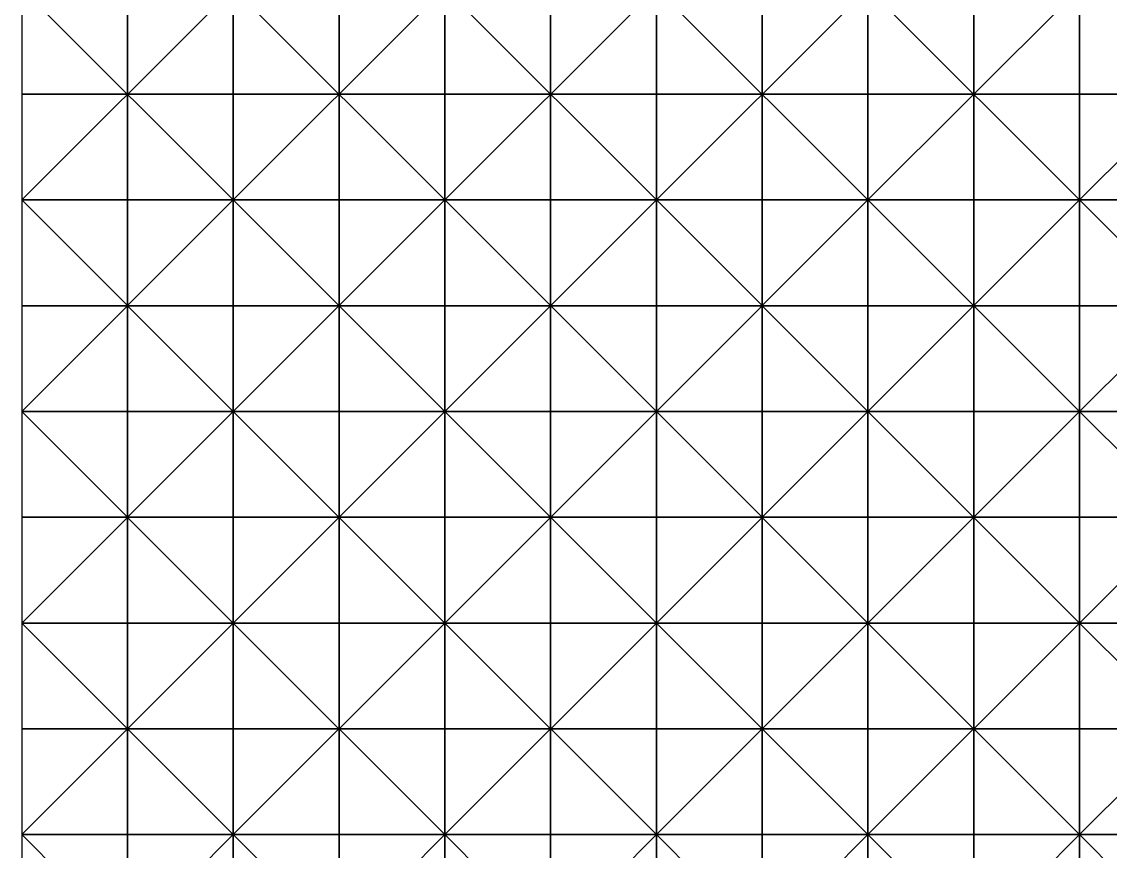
# Model space of a CAD drawing. Header units: millimetres. Extents: x 0 to 945, y 0 to 322.
# Drawn here: x 734.5 to 786, y 40.9 to 80.1 of the extents above; entities that cross this region are included whole.
import ezdxf

# ---------------------------------------------------------------- set-up
doc = ezdxf.new("R2010")
doc.units = ezdxf.units.MM

msp = doc.modelspace()

# ---------------------------------------------------------------- linework, layer by layer
for p, q in [((734.545, 81.656), (734.545, 76.656)), ((734.545, 81.656), (744.545, 71.656)), ((744.545, 81.656), (734.545, 71.656)), ((734.545, 81.656), (734.545, 76.656)), ((734.545, 81.656), (744.545, 71.656)), ((744.545, 81.656), (734.545, 71.656)), ((739.545, 81.656), (739.545, 76.656)), ((739.545, 76.656), (739.545, 81.656)), ((739.545, 81.656), (739.545, 76.656)), ((739.545, 76.656), (739.545, 81.656)), ((744.545, 76.656), (744.545, 81.656)), ((744.545, 76.656), (744.545, 81.656)), ((744.545, 81.656), (744.545, 76.656)), ((744.545, 81.656), (754.545, 71.656)), ((754.545, 81.656), (744.545, 71.656)), ((744.545, 81.656), (744.545, 76.656)), ((744.545, 81.656), (754.545, 71.656)), ((754.545, 81.656), (744.545, 71.656)), ((749.545, 81.656), (749.545, 76.656)), ((749.545, 76.656), (749.545, 81.656)), ((749.545, 81.656), (749.545, 76.656)), ((749.545, 76.656), (749.545, 81.656)), ((754.545, 76.656), (754.545, 81.656)), ((754.545, 76.656), (754.545, 81.656)), ((754.545, 81.656), (754.545, 76.656)), ((754.545, 81.656), (764.545, 71.656)), ((764.545, 81.656), (754.545, 71.656)), ((754.545, 81.656), (754.545, 76.656)), ((754.545, 81.656), (764.545, 71.656)), ((764.545, 81.656), (754.545, 71.656)), ((759.545, 81.656), (759.545, 76.656)), ((759.545, 76.656), (759.545, 81.656)), ((759.545, 81.656), (759.545, 76.656)), ((759.545, 76.656), (759.545, 81.656)), ((764.545, 76.656), (764.545, 81.656)), ((764.545, 76.656), (764.545, 81.656)), ((764.545, 81.656), (764.545, 76.656)), ((764.545, 81.656), (774.545, 71.656)), ((774.545, 81.656), (764.545, 71.656)), ((764.545, 81.656), (764.545, 76.656)), ((764.545, 81.656), (774.545, 71.656)), ((774.545, 81.656), (764.545, 71.656)), ((769.545, 81.656), (769.545, 76.656)), ((769.545, 76.656), (769.545, 81.656)), ((769.545, 81.656), (769.545, 76.656)), ((769.545, 76.656), (769.545, 81.656)), ((774.545, 76.656), (774.545, 81.656)), ((774.545, 76.656), (774.545, 81.656)), ((774.545, 81.656), (774.545, 76.656)), ((774.545, 81.656), (784.545, 71.656)), ((784.545, 81.656), (774.545, 71.656)), ((774.545, 81.656), (774.545, 76.656)), ((774.545, 81.656), (784.545, 71.656)), ((784.545, 81.656), (774.545, 71.656)), ((779.545, 81.656), (779.545, 76.656)), ((779.545, 76.656), (779.545, 81.656)), ((779.545, 81.656), (779.545, 76.656)), ((779.545, 76.656), (779.545, 81.656)), ((784.545, 76.656), (784.545, 81.656)), ((784.545, 76.656), (784.545, 81.656)), ((784.545, 81.656), (784.545, 76.656)), ((794.545, 81.656), (784.545, 71.656)), ((784.545, 81.656), (784.545, 76.656)), ((794.545, 81.656), (784.545, 71.656)), ((739.545, 76.656), (734.545, 76.656)), ((734.545, 76.656), (734.545, 71.656)), ((734.545, 76.656), (739.545, 76.656)), ((739.545, 76.656), (734.545, 76.656)), ((734.545, 76.656), (734.545, 71.656)), ((734.545, 76.656), (739.545, 76.656)), ((744.545, 76.656), (739.545, 76.656)), ((739.545, 76.656), (739.545, 71.656)), ((739.545, 76.656), (744.545, 76.656)), ((739.545, 71.656), (739.545, 76.656)), ((744.545, 76.656), (739.545, 76.656)), ((739.545, 76.656), (739.545, 71.656)), ((739.545, 76.656), (744.545, 76.656)), ((739.545, 71.656), (739.545, 76.656)), ((744.545, 71.656), (744.545, 76.656)), ((744.545, 71.656), (744.545, 76.656)), ((749.545, 76.656), (744.545, 76.656)), ((744.545, 76.656), (744.545, 71.656)), ((744.545, 76.656), (749.545, 76.656)), ((749.545, 76.656), (744.545, 76.656)), ((744.545, 76.656), (744.545, 71.656)), ((744.545, 76.656), (749.545, 76.656)), ((754.545, 76.656), (749.545, 76.656)), ((749.545, 76.656), (749.545, 71.656)), ((749.545, 76.656), (754.545, 76.656)), ((749.545, 71.656), (749.545, 76.656)), ((754.545, 76.656), (749.545, 76.656)), ((749.545, 76.656), (749.545, 71.656)), ((749.545, 76.656), (754.545, 76.656)), ((749.545, 71.656), (749.545, 76.656)), ((754.545, 71.656), (754.545, 76.656)), ((754.545, 71.656), (754.545, 76.656)), ((759.545, 76.656), (754.545, 76.656)), ((754.545, 76.656), (754.545, 71.656)), ((754.545, 76.656), (759.545, 76.656)), ((759.545, 76.656), (754.545, 76.656)), ((754.545, 76.656), (754.545, 71.656)), ((754.545, 76.656), (759.545, 76.656)), ((764.545, 76.656), (759.545, 76.656)), ((759.545, 76.656), (759.545, 71.656)), ((759.545, 76.656), (764.545, 76.656)), ((759.545, 71.656), (759.545, 76.656)), ((764.545, 76.656), (759.545, 76.656)), ((759.545, 76.656), (759.545, 71.656)), ((759.545, 76.656), (764.545, 76.656)), ((759.545, 71.656), (759.545, 76.656)), ((764.545, 71.656), (764.545, 76.656)), ((764.545, 71.656), (764.545, 76.656)), ((769.545, 76.656), (764.545, 76.656)), ((764.545, 76.656), (764.545, 71.656)), ((764.545, 76.656), (769.545, 76.656)), ((769.545, 76.656), (764.545, 76.656)), ((764.545, 76.656), (764.545, 71.656)), ((764.545, 76.656), (769.545, 76.656)), ((774.545, 76.656), (769.545, 76.656)), ((769.545, 76.656), (769.545, 71.656)), ((769.545, 76.656), (774.545, 76.656)), ((769.545, 71.656), (769.545, 76.656)), ((774.545, 76.656), (769.545, 76.656)), ((769.545, 76.656), (769.545, 71.656)), ((769.545, 76.656), (774.545, 76.656)), ((769.545, 71.656), (769.545, 76.656)), ((774.545, 71.656), (774.545, 76.656)), ((774.545, 71.656), (774.545, 76.656)), ((779.545, 76.656), (774.545, 76.656)), ((774.545, 76.656), (774.545, 71.656)), ((774.545, 76.656), (779.545, 76.656)), ((779.545, 76.656), (774.545, 76.656)), ((774.545, 76.656), (774.545, 71.656)), ((774.545, 76.656), (779.545, 76.656)), ((784.545, 76.656), (779.545, 76.656)), ((779.545, 76.656), (779.545, 71.656)), ((779.545, 76.656), (784.545, 76.656)), ((779.545, 71.656), (779.545, 76.656)), ((784.545, 76.656), (779.545, 76.656)), ((779.545, 76.656), (779.545, 71.656)), ((779.545, 76.656), (784.545, 76.656)), ((779.545, 71.656), (779.545, 76.656)), ((784.545, 71.656), (784.545, 76.656)), ((784.545, 71.656), (784.545, 76.656)), ((789.545, 76.656), (784.545, 76.656)), ((784.545, 76.656), (784.545, 71.656)), ((784.545, 76.656), (789.545, 76.656)), ((789.545, 76.656), (784.545, 76.656)), ((784.545, 76.656), (784.545, 71.656)), ((784.545, 76.656), (789.545, 76.656)), ((739.545, 71.656), (734.545, 71.656)), ((734.545, 71.656), (734.545, 66.656)), ((734.545, 71.656), (744.545, 61.656)), ((744.545, 71.656), (734.545, 61.656)), ((734.545, 71.656), (739.545, 71.656)), ((739.545, 71.656), (734.545, 71.656)), ((734.545, 71.656), (734.545, 66.656)), ((734.545, 71.656), (744.545, 61.656)), ((744.545, 71.656), (734.545, 61.656)), ((734.545, 71.656), (739.545, 71.656)), ((744.545, 71.656), (739.545, 71.656)), ((739.545, 71.656), (739.545, 66.656)), ((739.545, 66.656), (739.545, 71.656)), ((739.545, 71.656), (744.545, 71.656)), ((744.545, 71.656), (739.545, 71.656)), ((739.545, 71.656), (739.545, 66.656)), ((739.545, 66.656), (739.545, 71.656)), ((739.545, 71.656), (744.545, 71.656)), ((744.545, 66.656), (744.545, 71.656)), ((744.545, 66.656), (744.545, 71.656)), ((749.545, 71.656), (744.545, 71.656)), ((744.545, 71.656), (744.545, 66.656)), ((744.545, 71.656), (754.545, 61.656)), ((754.545, 71.656), (744.545, 61.656)), ((744.545, 71.656), (749.545, 71.656)), ((749.545, 71.656), (744.545, 71.656)), ((744.545, 71.656), (744.545, 66.656)), ((744.545, 71.656), (754.545, 61.656)), ((754.545, 71.656), (744.545, 61.656)), ((744.545, 71.656), (749.545, 71.656)), ((754.545, 71.656), (749.545, 71.656)), ((749.545, 71.656), (749.545, 66.656)), ((749.545, 66.656), (749.545, 71.656)), ((749.545, 71.656), (754.545, 71.656)), ((754.545, 71.656), (749.545, 71.656)), ((749.545, 71.656), (749.545, 66.656)), ((749.545, 66.656), (749.545, 71.656)), ((749.545, 71.656), (754.545, 71.656)), ((754.545, 66.656), (754.545, 71.656)), ((754.545, 66.656), (754.545, 71.656)), ((759.545, 71.656), (754.545, 71.656)), ((754.545, 71.656), (754.545, 66.656)), ((754.545, 71.656), (764.545, 61.656)), ((764.545, 71.656), (754.545, 61.656)), ((754.545, 71.656), (759.545, 71.656)), ((759.545, 71.656), (754.545, 71.656)), ((754.545, 71.656), (754.545, 66.656)), ((754.545, 71.656), (764.545, 61.656)), ((764.545, 71.656), (754.545, 61.656)), ((754.545, 71.656), (759.545, 71.656)), ((764.545, 71.656), (759.545, 71.656)), ((759.545, 71.656), (759.545, 66.656)), ((759.545, 66.656), (759.545, 71.656)), ((759.545, 71.656), (764.545, 71.656)), ((764.545, 71.656), (759.545, 71.656)), ((759.545, 71.656), (759.545, 66.656)), ((759.545, 66.656), (759.545, 71.656)), ((759.545, 71.656), (764.545, 71.656)), ((764.545, 66.656), (764.545, 71.656)), ((764.545, 66.656), (764.545, 71.656)), ((769.545, 71.656), (764.545, 71.656)), ((764.545, 71.656), (764.545, 66.656)), ((764.545, 71.656), (774.545, 61.656)), ((774.545, 71.656), (764.545, 61.656)), ((764.545, 71.656), (769.545, 71.656)), ((769.545, 71.656), (764.545, 71.656)), ((764.545, 71.656), (764.545, 66.656)), ((764.545, 71.656), (774.545, 61.656)), ((774.545, 71.656), (764.545, 61.656)), ((764.545, 71.656), (769.545, 71.656)), ((774.545, 71.656), (769.545, 71.656)), ((769.545, 71.656), (769.545, 66.656)), ((769.545, 66.656), (769.545, 71.656)), ((769.545, 71.656), (774.545, 71.656)), ((774.545, 71.656), (769.545, 71.656)), ((769.545, 71.656), (769.545, 66.656)), ((769.545, 66.656), (769.545, 71.656)), ((769.545, 71.656), (774.545, 71.656)), ((774.545, 66.656), (774.545, 71.656)), ((774.545, 66.656), (774.545, 71.656)), ((779.545, 71.656), (774.545, 71.656)), ((774.545, 71.656), (774.545, 66.656)), ((774.545, 71.656), (784.545, 61.656)), ((784.545, 71.656), (774.545, 61.656)), ((774.545, 71.656), (779.545, 71.656)), ((779.545, 71.656), (774.545, 71.656)), ((774.545, 71.656), (774.545, 66.656)), ((774.545, 71.656), (784.545, 61.656)), ((784.545, 71.656), (774.545, 61.656)), ((774.545, 71.656), (779.545, 71.656)), ((784.545, 71.656), (779.545, 71.656)), ((779.545, 71.656), (779.545, 66.656)), ((779.545, 66.656), (779.545, 71.656)), ((779.545, 71.656), (784.545, 71.656)), ((784.545, 71.656), (779.545, 71.656)), ((779.545, 71.656), (779.545, 66.656)), ((779.545, 66.656), (779.545, 71.656)), ((779.545, 71.656), (784.545, 71.656)), ((784.545, 66.656), (784.545, 71.656)), ((784.545, 66.656), (784.545, 71.656)), ((789.545, 71.656), (784.545, 71.656)), ((784.545, 71.656), (784.545, 66.656)), ((784.545, 71.656), (794.545, 61.656)), ((794.545, 71.656), (784.545, 61.656)), ((784.545, 71.656), (789.545, 71.656)), ((789.545, 71.656), (784.545, 71.656)), ((784.545, 71.656), (784.545, 66.656)), ((784.545, 71.656), (794.545, 61.656)), ((794.545, 71.656), (784.545, 61.656)), ((784.545, 71.656), (789.545, 71.656)), ((739.545, 66.656), (734.545, 66.656)), ((734.545, 66.656), (734.545, 61.656)), ((734.545, 66.656), (739.545, 66.656)), ((739.545, 66.656), (734.545, 66.656)), ((734.545, 66.656), (734.545, 61.656)), ((734.545, 66.656), (739.545, 66.656)), ((744.545, 66.656), (739.545, 66.656)), ((739.545, 66.656), (739.545, 61.656)), ((739.545, 66.656), (744.545, 66.656)), ((739.545, 61.656), (739.545, 66.656)), ((744.545, 66.656), (739.545, 66.656)), ((739.545, 66.656), (739.545, 61.656)), ((739.545, 66.656), (744.545, 66.656)), ((739.545, 61.656), (739.545, 66.656)), ((744.545, 61.656), (744.545, 66.656)), ((744.545, 61.656), (744.545, 66.656)), ((749.545, 66.656), (744.545, 66.656)), ((744.545, 66.656), (744.545, 61.656)), ((744.545, 66.656), (749.545, 66.656)), ((749.545, 66.656), (744.545, 66.656)), ((744.545, 66.656), (744.545, 61.656)), ((744.545, 66.656), (749.545, 66.656)), ((754.545, 66.656), (749.545, 66.656)), ((749.545, 66.656), (749.545, 61.656)), ((749.545, 66.656), (754.545, 66.656)), ((749.545, 61.656), (749.545, 66.656)), ((754.545, 66.656), (749.545, 66.656)), ((749.545, 66.656), (749.545, 61.656)), ((749.545, 66.656), (754.545, 66.656)), ((749.545, 61.656), (749.545, 66.656)), ((754.545, 61.656), (754.545, 66.656)), ((754.545, 61.656), (754.545, 66.656)), ((759.545, 66.656), (754.545, 66.656)), ((754.545, 66.656), (754.545, 61.656)), ((754.545, 66.656), (759.545, 66.656)), ((759.545, 66.656), (754.545, 66.656)), ((754.545, 66.656), (754.545, 61.656)), ((754.545, 66.656), (759.545, 66.656)), ((764.545, 66.656), (759.545, 66.656)), ((759.545, 66.656), (759.545, 61.656)), ((759.545, 66.656), (764.545, 66.656)), ((759.545, 61.656), (759.545, 66.656)), ((764.545, 66.656), (759.545, 66.656)), ((759.545, 66.656), (759.545, 61.656)), ((759.545, 66.656), (764.545, 66.656)), ((759.545, 61.656), (759.545, 66.656)), ((764.545, 61.656), (764.545, 66.656)), ((764.545, 61.656), (764.545, 66.656)), ((769.545, 66.656), (764.545, 66.656)), ((764.545, 66.656), (764.545, 61.656)), ((764.545, 66.656), (769.545, 66.656)), ((769.545, 66.656), (764.545, 66.656)), ((764.545, 66.656), (764.545, 61.656)), ((764.545, 66.656), (769.545, 66.656)), ((774.545, 66.656), (769.545, 66.656)), ((769.545, 66.656), (769.545, 61.656)), ((769.545, 66.656), (774.545, 66.656)), ((769.545, 61.656), (769.545, 66.656)), ((774.545, 66.656), (769.545, 66.656)), ((769.545, 66.656), (769.545, 61.656)), ((769.545, 66.656), (774.545, 66.656)), ((769.545, 61.656), (769.545, 66.656)), ((774.545, 61.656), (774.545, 66.656)), ((774.545, 61.656), (774.545, 66.656)), ((779.545, 66.656), (774.545, 66.656)), ((774.545, 66.656), (774.545, 61.656)), ((774.545, 66.656), (779.545, 66.656)), ((779.545, 66.656), (774.545, 66.656)), ((774.545, 66.656), (774.545, 61.656)), ((774.545, 66.656), (779.545, 66.656)), ((784.545, 66.656), (779.545, 66.656)), ((779.545, 66.656), (779.545, 61.656)), ((779.545, 66.656), (784.545, 66.656)), ((779.545, 61.656), (779.545, 66.656)), ((784.545, 66.656), (779.545, 66.656)), ((779.545, 66.656), (779.545, 61.656)), ((779.545, 66.656), (784.545, 66.656)), ((779.545, 61.656), (779.545, 66.656)), ((784.545, 61.656), (784.545, 66.656)), ((784.545, 61.656), (784.545, 66.656)), ((789.545, 66.656), (784.545, 66.656)), ((784.545, 66.656), (784.545, 61.656)), ((784.545, 66.656), (789.545, 66.656)), ((789.545, 66.656), (784.545, 66.656)), ((784.545, 66.656), (784.545, 61.656)), ((784.545, 66.656), (789.545, 66.656)), ((739.545, 61.656), (734.545, 61.656)), ((734.545, 61.656), (734.545, 56.656)), ((734.545, 61.656), (744.545, 51.656)), ((744.545, 61.656), (734.545, 51.656)), ((734.545, 61.656), (739.545, 61.656)), ((739.545, 61.656), (734.545, 61.656)), ((734.545, 61.656), (734.545, 56.656)), ((734.545, 61.656), (744.545, 51.656)), ((744.545, 61.656), (734.545, 51.656)), ((734.545, 61.656), (739.545, 61.656)), ((744.545, 61.656), (739.545, 61.656)), ((739.545, 61.656), (739.545, 56.656)), ((739.545, 56.656), (739.545, 61.656)), ((739.545, 61.656), (744.545, 61.656)), ((744.545, 61.656), (739.545, 61.656)), ((739.545, 61.656), (739.545, 56.656)), ((739.545, 56.656), (739.545, 61.656)), ((739.545, 61.656), (744.545, 61.656)), ((744.545, 56.656), (744.545, 61.656)), ((744.545, 56.656), (744.545, 61.656)), ((749.545, 61.656), (744.545, 61.656)), ((744.545, 61.656), (744.545, 56.656)), ((744.545, 61.656), (754.545, 51.656)), ((754.545, 61.656), (744.545, 51.656)), ((744.545, 61.656), (749.545, 61.656)), ((749.545, 61.656), (744.545, 61.656)), ((744.545, 61.656), (744.545, 56.656)), ((744.545, 61.656), (754.545, 51.656)), ((754.545, 61.656), (744.545, 51.656)), ((744.545, 61.656), (749.545, 61.656)), ((754.545, 61.656), (749.545, 61.656)), ((749.545, 61.656), (749.545, 56.656)), ((749.545, 56.656), (749.545, 61.656)), ((749.545, 61.656), (754.545, 61.656)), ((754.545, 61.656), (749.545, 61.656)), ((749.545, 61.656), (749.545, 56.656)), ((749.545, 56.656), (749.545, 61.656)), ((749.545, 61.656), (754.545, 61.656)), ((754.545, 56.656), (754.545, 61.656)), ((754.545, 56.656), (754.545, 61.656)), ((759.545, 61.656), (754.545, 61.656)), ((754.545, 61.656), (754.545, 56.656)), ((754.545, 61.656), (764.545, 51.656)), ((764.545, 61.656), (754.545, 51.656)), ((754.545, 61.656), (759.545, 61.656)), ((759.545, 61.656), (754.545, 61.656)), ((754.545, 61.656), (754.545, 56.656)), ((754.545, 61.656), (764.545, 51.656)), ((764.545, 61.656), (754.545, 51.656)), ((754.545, 61.656), (759.545, 61.656)), ((764.545, 61.656), (759.545, 61.656)), ((759.545, 61.656), (759.545, 56.656)), ((759.545, 56.656), (759.545, 61.656)), ((759.545, 61.656), (764.545, 61.656)), ((764.545, 61.656), (759.545, 61.656)), ((759.545, 61.656), (759.545, 56.656)), ((759.545, 56.656), (759.545, 61.656)), ((759.545, 61.656), (764.545, 61.656)), ((764.545, 56.656), (764.545, 61.656)), ((764.545, 56.656), (764.545, 61.656)), ((769.545, 61.656), (764.545, 61.656)), ((764.545, 61.656), (764.545, 56.656)), ((764.545, 61.656), (774.545, 51.656)), ((774.545, 61.656), (764.545, 51.656)), ((764.545, 61.656), (769.545, 61.656)), ((769.545, 61.656), (764.545, 61.656)), ((764.545, 61.656), (764.545, 56.656)), ((764.545, 61.656), (774.545, 51.656)), ((774.545, 61.656), (764.545, 51.656)), ((764.545, 61.656), (769.545, 61.656)), ((774.545, 61.656), (769.545, 61.656)), ((769.545, 61.656), (769.545, 56.656)), ((769.545, 56.656), (769.545, 61.656)), ((769.545, 61.656), (774.545, 61.656)), ((774.545, 61.656), (769.545, 61.656)), ((769.545, 61.656), (769.545, 56.656)), ((769.545, 56.656), (769.545, 61.656)), ((769.545, 61.656), (774.545, 61.656)), ((774.545, 56.656), (774.545, 61.656)), ((774.545, 56.656), (774.545, 61.656)), ((779.545, 61.656), (774.545, 61.656)), ((774.545, 61.656), (774.545, 56.656)), ((774.545, 61.656), (784.545, 51.656)), ((784.545, 61.656), (774.545, 51.656)), ((774.545, 61.656), (779.545, 61.656)), ((779.545, 61.656), (774.545, 61.656)), ((774.545, 61.656), (774.545, 56.656)), ((774.545, 61.656), (784.545, 51.656)), ((784.545, 61.656), (774.545, 51.656)), ((774.545, 61.656), (779.545, 61.656)), ((784.545, 61.656), (779.545, 61.656)), ((779.545, 61.656), (779.545, 56.656)), ((779.545, 56.656), (779.545, 61.656)), ((779.545, 61.656), (784.545, 61.656)), ((784.545, 61.656), (779.545, 61.656)), ((779.545, 61.656), (779.545, 56.656)), ((779.545, 56.656), (779.545, 61.656)), ((779.545, 61.656), (784.545, 61.656)), ((784.545, 56.656), (784.545, 61.656)), ((784.545, 56.656), (784.545, 61.656)), ((789.545, 61.656), (784.545, 61.656)), ((784.545, 61.656), (784.545, 56.656)), ((784.545, 61.656), (794.545, 51.656)), ((794.545, 61.656), (784.545, 51.656)), ((784.545, 61.656), (789.545, 61.656)), ((789.545, 61.656), (784.545, 61.656)), ((784.545, 61.656), (784.545, 56.656)), ((784.545, 61.656), (794.545, 51.656)), ((794.545, 61.656), (784.545, 51.656)), ((784.545, 61.656), (789.545, 61.656)), ((739.545, 56.656), (734.545, 56.656)), ((734.545, 56.656), (734.545, 51.656)), ((734.545, 56.656), (739.545, 56.656)), ((739.545, 56.656), (734.545, 56.656)), ((734.545, 56.656), (734.545, 51.656)), ((734.545, 56.656), (739.545, 56.656)), ((744.545, 56.656), (739.545, 56.656)), ((739.545, 56.656), (739.545, 51.656)), ((739.545, 56.656), (744.545, 56.656)), ((739.545, 51.656), (739.545, 56.656)), ((744.545, 56.656), (739.545, 56.656)), ((739.545, 56.656), (739.545, 51.656)), ((739.545, 56.656), (744.545, 56.656)), ((739.545, 51.656), (739.545, 56.656)), ((744.545, 51.656), (744.545, 56.656)), ((744.545, 51.656), (744.545, 56.656)), ((749.545, 56.656), (744.545, 56.656)), ((744.545, 56.656), (744.545, 51.656)), ((744.545, 56.656), (749.545, 56.656)), ((749.545, 56.656), (744.545, 56.656)), ((744.545, 56.656), (744.545, 51.656)), ((744.545, 56.656), (749.545, 56.656)), ((754.545, 56.656), (749.545, 56.656)), ((749.545, 56.656), (749.545, 51.656)), ((749.545, 56.656), (754.545, 56.656)), ((749.545, 51.656), (749.545, 56.656)), ((754.545, 56.656), (749.545, 56.656)), ((749.545, 56.656), (749.545, 51.656)), ((749.545, 56.656), (754.545, 56.656)), ((749.545, 51.656), (749.545, 56.656)), ((754.545, 51.656), (754.545, 56.656)), ((754.545, 51.656), (754.545, 56.656)), ((759.545, 56.656), (754.545, 56.656)), ((754.545, 56.656), (754.545, 51.656)), ((754.545, 56.656), (759.545, 56.656)), ((759.545, 56.656), (754.545, 56.656)), ((754.545, 56.656), (754.545, 51.656)), ((754.545, 56.656), (759.545, 56.656)), ((764.545, 56.656), (759.545, 56.656)), ((759.545, 56.656), (759.545, 51.656)), ((759.545, 56.656), (764.545, 56.656)), ((759.545, 51.656), (759.545, 56.656)), ((764.545, 56.656), (759.545, 56.656)), ((759.545, 56.656), (759.545, 51.656)), ((759.545, 56.656), (764.545, 56.656)), ((759.545, 51.656), (759.545, 56.656)), ((764.545, 51.656), (764.545, 56.656)), ((764.545, 51.656), (764.545, 56.656)), ((769.545, 56.656), (764.545, 56.656)), ((764.545, 56.656), (764.545, 51.656)), ((764.545, 56.656), (769.545, 56.656)), ((769.545, 56.656), (764.545, 56.656)), ((764.545, 56.656), (764.545, 51.656)), ((764.545, 56.656), (769.545, 56.656)), ((774.545, 56.656), (769.545, 56.656)), ((769.545, 56.656), (769.545, 51.656)), ((769.545, 56.656), (774.545, 56.656)), ((769.545, 51.656), (769.545, 56.656)), ((774.545, 56.656), (769.545, 56.656)), ((769.545, 56.656), (769.545, 51.656)), ((769.545, 56.656), (774.545, 56.656)), ((769.545, 51.656), (769.545, 56.656)), ((774.545, 51.656), (774.545, 56.656)), ((774.545, 51.656), (774.545, 56.656)), ((779.545, 56.656), (774.545, 56.656)), ((774.545, 56.656), (774.545, 51.656)), ((774.545, 56.656), (779.545, 56.656)), ((779.545, 56.656), (774.545, 56.656)), ((774.545, 56.656), (774.545, 51.656)), ((774.545, 56.656), (779.545, 56.656)), ((784.545, 56.656), (779.545, 56.656)), ((779.545, 56.656), (779.545, 51.656)), ((779.545, 56.656), (784.545, 56.656)), ((779.545, 51.656), (779.545, 56.656)), ((784.545, 56.656), (779.545, 56.656)), ((779.545, 56.656), (779.545, 51.656)), ((779.545, 56.656), (784.545, 56.656)), ((779.545, 51.656), (779.545, 56.656)), ((784.545, 51.656), (784.545, 56.656)), ((784.545, 51.656), (784.545, 56.656)), ((789.545, 56.656), (784.545, 56.656)), ((784.545, 56.656), (784.545, 51.656)), ((784.545, 56.656), (789.545, 56.656)), ((789.545, 56.656), (784.545, 56.656)), ((784.545, 56.656), (784.545, 51.656)), ((784.545, 56.656), (789.545, 56.656)), ((739.545, 51.656), (734.545, 51.656)), ((734.545, 51.656), (734.545, 46.656)), ((734.545, 51.656), (744.545, 41.656)), ((744.545, 51.656), (734.545, 41.656)), ((734.545, 51.656), (739.545, 51.656)), ((739.545, 51.656), (734.545, 51.656)), ((734.545, 51.656), (734.545, 46.656)), ((734.545, 51.656), (744.545, 41.656)), ((744.545, 51.656), (734.545, 41.656)), ((734.545, 51.656), (739.545, 51.656)), ((744.545, 51.656), (739.545, 51.656)), ((739.545, 51.656), (739.545, 46.656)), ((739.545, 46.656), (739.545, 51.656)), ((739.545, 51.656), (744.545, 51.656)), ((744.545, 51.656), (739.545, 51.656)), ((739.545, 51.656), (739.545, 46.656)), ((739.545, 46.656), (739.545, 51.656)), ((739.545, 51.656), (744.545, 51.656)), ((744.545, 46.656), (744.545, 51.656)), ((744.545, 46.656), (744.545, 51.656)), ((749.545, 51.656), (744.545, 51.656)), ((744.545, 51.656), (744.545, 46.656)), ((744.545, 51.656), (754.545, 41.656)), ((754.545, 51.656), (744.545, 41.656)), ((744.545, 51.656), (749.545, 51.656)), ((749.545, 51.656), (744.545, 51.656)), ((744.545, 51.656), (744.545, 46.656)), ((744.545, 51.656), (754.545, 41.656)), ((754.545, 51.656), (744.545, 41.656)), ((744.545, 51.656), (749.545, 51.656)), ((754.545, 51.656), (749.545, 51.656)), ((749.545, 51.656), (749.545, 46.656)), ((749.545, 46.656), (749.545, 51.656)), ((749.545, 51.656), (754.545, 51.656)), ((754.545, 51.656), (749.545, 51.656)), ((749.545, 51.656), (749.545, 46.656)), ((749.545, 46.656), (749.545, 51.656)), ((749.545, 51.656), (754.545, 51.656)), ((754.545, 46.656), (754.545, 51.656)), ((754.545, 46.656), (754.545, 51.656)), ((759.545, 51.656), (754.545, 51.656)), ((754.545, 51.656), (754.545, 46.656)), ((754.545, 51.656), (764.545, 41.656)), ((764.545, 51.656), (754.545, 41.656)), ((754.545, 51.656), (759.545, 51.656)), ((759.545, 51.656), (754.545, 51.656)), ((754.545, 51.656), (754.545, 46.656)), ((754.545, 51.656), (764.545, 41.656)), ((764.545, 51.656), (754.545, 41.656)), ((754.545, 51.656), (759.545, 51.656)), ((764.545, 51.656), (759.545, 51.656)), ((759.545, 51.656), (759.545, 46.656)), ((759.545, 46.656), (759.545, 51.656)), ((759.545, 51.656), (764.545, 51.656)), ((764.545, 51.656), (759.545, 51.656)), ((759.545, 51.656), (759.545, 46.656)), ((759.545, 46.656), (759.545, 51.656)), ((759.545, 51.656), (764.545, 51.656)), ((764.545, 46.656), (764.545, 51.656)), ((764.545, 46.656), (764.545, 51.656)), ((769.545, 51.656), (764.545, 51.656)), ((764.545, 51.656), (764.545, 46.656)), ((764.545, 51.656), (774.545, 41.656)), ((774.545, 51.656), (764.545, 41.656)), ((764.545, 51.656), (769.545, 51.656)), ((769.545, 51.656), (764.545, 51.656)), ((764.545, 51.656), (764.545, 46.656)), ((764.545, 51.656), (774.545, 41.656)), ((774.545, 51.656), (764.545, 41.656)), ((764.545, 51.656), (769.545, 51.656)), ((774.545, 51.656), (769.545, 51.656)), ((769.545, 51.656), (769.545, 46.656)), ((769.545, 46.656), (769.545, 51.656)), ((769.545, 51.656), (774.545, 51.656)), ((774.545, 51.656), (769.545, 51.656)), ((769.545, 51.656), (769.545, 46.656)), ((769.545, 46.656), (769.545, 51.656)), ((769.545, 51.656), (774.545, 51.656)), ((774.545, 46.656), (774.545, 51.656)), ((774.545, 46.656), (774.545, 51.656)), ((779.545, 51.656), (774.545, 51.656)), ((774.545, 51.656), (774.545, 46.656)), ((774.545, 51.656), (784.545, 41.656)), ((784.545, 51.656), (774.545, 41.656)), ((774.545, 51.656), (779.545, 51.656)), ((779.545, 51.656), (774.545, 51.656)), ((774.545, 51.656), (774.545, 46.656)), ((774.545, 51.656), (784.545, 41.656)), ((784.545, 51.656), (774.545, 41.656)), ((774.545, 51.656), (779.545, 51.656)), ((784.545, 51.656), (779.545, 51.656)), ((779.545, 51.656), (779.545, 46.656)), ((779.545, 46.656), (779.545, 51.656)), ((779.545, 51.656), (784.545, 51.656)), ((784.545, 51.656), (779.545, 51.656)), ((779.545, 51.656), (779.545, 46.656)), ((779.545, 46.656), (779.545, 51.656)), ((779.545, 51.656), (784.545, 51.656)), ((784.545, 46.656), (784.545, 51.656)), ((784.545, 46.656), (784.545, 51.656)), ((789.545, 51.656), (784.545, 51.656)), ((784.545, 51.656), (784.545, 46.656)), ((784.545, 51.656), (794.545, 41.656)), ((794.545, 51.656), (784.545, 41.656)), ((784.545, 51.656), (789.545, 51.656)), ((789.545, 51.656), (784.545, 51.656)), ((784.545, 51.656), (784.545, 46.656)), ((784.545, 51.656), (794.545, 41.656)), ((794.545, 51.656), (784.545, 41.656)), ((784.545, 51.656), (789.545, 51.656)), ((739.545, 46.656), (734.545, 46.656)), ((734.545, 46.656), (734.545, 41.656)), ((734.545, 46.656), (739.545, 46.656)), ((739.545, 46.656), (734.545, 46.656)), ((734.545, 46.656), (734.545, 41.656)), ((734.545, 46.656), (739.545, 46.656)), ((744.545, 46.656), (739.545, 46.656)), ((739.545, 46.656), (739.545, 41.656)), ((739.545, 46.656), (744.545, 46.656)), ((739.545, 41.656), (739.545, 46.656)), ((744.545, 46.656), (739.545, 46.656)), ((739.545, 46.656), (739.545, 41.656)), ((739.545, 46.656), (744.545, 46.656)), ((739.545, 41.656), (739.545, 46.656)), ((744.545, 41.656), (744.545, 46.656)), ((744.545, 41.656), (744.545, 46.656)), ((749.545, 46.656), (744.545, 46.656)), ((744.545, 46.656), (744.545, 41.656)), ((744.545, 46.656), (749.545, 46.656)), ((749.545, 46.656), (744.545, 46.656)), ((744.545, 46.656), (744.545, 41.656)), ((744.545, 46.656), (749.545, 46.656)), ((754.545, 46.656), (749.545, 46.656)), ((749.545, 46.656), (749.545, 41.656)), ((749.545, 46.656), (754.545, 46.656)), ((749.545, 41.656), (749.545, 46.656)), ((754.545, 46.656), (749.545, 46.656)), ((749.545, 46.656), (749.545, 41.656)), ((749.545, 46.656), (754.545, 46.656)), ((749.545, 41.656), (749.545, 46.656)), ((754.545, 41.656), (754.545, 46.656)), ((754.545, 41.656), (754.545, 46.656)), ((759.545, 46.656), (754.545, 46.656)), ((754.545, 46.656), (754.545, 41.656)), ((754.545, 46.656), (759.545, 46.656)), ((759.545, 46.656), (754.545, 46.656)), ((754.545, 46.656), (754.545, 41.656)), ((754.545, 46.656), (759.545, 46.656)), ((764.545, 46.656), (759.545, 46.656)), ((759.545, 46.656), (759.545, 41.656)), ((759.545, 46.656), (764.545, 46.656)), ((759.545, 41.656), (759.545, 46.656)), ((764.545, 46.656), (759.545, 46.656)), ((759.545, 46.656), (759.545, 41.656)), ((759.545, 46.656), (764.545, 46.656)), ((759.545, 41.656), (759.545, 46.656)), ((764.545, 41.656), (764.545, 46.656)), ((764.545, 41.656), (764.545, 46.656)), ((769.545, 46.656), (764.545, 46.656)), ((764.545, 46.656), (764.545, 41.656)), ((764.545, 46.656), (769.545, 46.656)), ((769.545, 46.656), (764.545, 46.656)), ((764.545, 46.656), (764.545, 41.656)), ((764.545, 46.656), (769.545, 46.656)), ((774.545, 46.656), (769.545, 46.656)), ((769.545, 46.656), (769.545, 41.656)), ((769.545, 46.656), (774.545, 46.656)), ((769.545, 41.656), (769.545, 46.656)), ((774.545, 46.656), (769.545, 46.656)), ((769.545, 46.656), (769.545, 41.656)), ((769.545, 46.656), (774.545, 46.656)), ((769.545, 41.656), (769.545, 46.656)), ((774.545, 41.656), (774.545, 46.656)), ((774.545, 41.656), (774.545, 46.656)), ((779.545, 46.656), (774.545, 46.656)), ((774.545, 46.656), (774.545, 41.656)), ((774.545, 46.656), (779.545, 46.656)), ((779.545, 46.656), (774.545, 46.656)), ((774.545, 46.656), (774.545, 41.656)), ((774.545, 46.656), (779.545, 46.656)), ((784.545, 46.656), (779.545, 46.656)), ((779.545, 46.656), (779.545, 41.656)), ((779.545, 46.656), (784.545, 46.656)), ((779.545, 41.656), (779.545, 46.656)), ((784.545, 46.656), (779.545, 46.656)), ((779.545, 46.656), (779.545, 41.656)), ((779.545, 46.656), (784.545, 46.656)), ((779.545, 41.656), (779.545, 46.656)), ((784.545, 41.656), (784.545, 46.656)), ((784.545, 41.656), (784.545, 46.656)), ((789.545, 46.656), (784.545, 46.656)), ((784.545, 46.656), (784.545, 41.656)), ((784.545, 46.656), (789.545, 46.656)), ((789.545, 46.656), (784.545, 46.656)), ((784.545, 46.656), (784.545, 41.656)), ((784.545, 46.656), (789.545, 46.656)), ((739.545, 41.656), (734.545, 41.656)), ((734.545, 41.656), (734.545, 36.656)), ((734.545, 41.656), (744.545, 31.656)), ((744.545, 41.656), (734.545, 31.656)), ((739.545, 41.656), (734.545, 41.656)), ((734.545, 41.656), (734.545, 36.656)), ((734.545, 41.656), (744.545, 31.656)), ((744.545, 41.656), (734.545, 31.656)), ((734.545, 41.656), (739.545, 41.656)), ((734.545, 41.656), (739.545, 41.656)), ((744.545, 41.656), (739.545, 41.656)), ((739.545, 41.656), (739.545, 36.656)), ((739.545, 36.656), (739.545, 41.656)), ((744.545, 41.656), (739.545, 41.656)), ((739.545, 41.656), (739.545, 36.656)), ((739.545, 36.656), (739.545, 41.656)), ((739.545, 41.656), (744.545, 41.656)), ((739.545, 41.656), (744.545, 41.656)), ((749.545, 41.656), (744.545, 41.656)), ((744.545, 41.656), (744.545, 36.656)), ((744.545, 41.656), (754.545, 31.656)), ((754.545, 41.656), (744.545, 31.656)), ((749.545, 41.656), (744.545, 41.656)), ((744.545, 41.656), (744.545, 36.656)), ((744.545, 41.656), (754.545, 31.656)), ((754.545, 41.656), (744.545, 31.656)), ((744.545, 36.656), (744.545, 41.656)), ((744.545, 36.656), (744.545, 41.656)), ((744.545, 41.656), (749.545, 41.656)), ((744.545, 41.656), (749.545, 41.656)), ((754.545, 41.656), (749.545, 41.656)), ((749.545, 41.656), (749.545, 36.656)), ((749.545, 36.656), (749.545, 41.656)), ((754.545, 41.656), (749.545, 41.656)), ((749.545, 41.656), (749.545, 36.656)), ((749.545, 36.656), (749.545, 41.656)), ((749.545, 41.656), (754.545, 41.656)), ((749.545, 41.656), (754.545, 41.656)), ((759.545, 41.656), (754.545, 41.656)), ((754.545, 41.656), (754.545, 36.656)), ((754.545, 41.656), (764.545, 31.656)), ((764.545, 41.656), (754.545, 31.656)), ((759.545, 41.656), (754.545, 41.656)), ((754.545, 41.656), (754.545, 36.656)), ((754.545, 41.656), (764.545, 31.656)), ((764.545, 41.656), (754.545, 31.656)), ((754.545, 36.656), (754.545, 41.656)), ((754.545, 36.656), (754.545, 41.656)), ((754.545, 41.656), (759.545, 41.656)), ((754.545, 41.656), (759.545, 41.656)), ((764.545, 41.656), (759.545, 41.656)), ((759.545, 41.656), (759.545, 36.656)), ((759.545, 36.656), (759.545, 41.656)), ((764.545, 41.656), (759.545, 41.656)), ((759.545, 41.656), (759.545, 36.656)), ((759.545, 36.656), (759.545, 41.656)), ((759.545, 41.656), (764.545, 41.656)), ((759.545, 41.656), (764.545, 41.656)), ((769.545, 41.656), (764.545, 41.656)), ((764.545, 41.656), (764.545, 36.656)), ((764.545, 41.656), (774.545, 31.656)), ((774.545, 41.656), (764.545, 31.656)), ((769.545, 41.656), (764.545, 41.656)), ((764.545, 41.656), (764.545, 36.656)), ((764.545, 41.656), (774.545, 31.656)), ((774.545, 41.656), (764.545, 31.656)), ((764.545, 36.656), (764.545, 41.656)), ((764.545, 36.656), (764.545, 41.656)), ((764.545, 41.656), (769.545, 41.656)), ((764.545, 41.656), (769.545, 41.656)), ((774.545, 41.656), (769.545, 41.656)), ((769.545, 41.656), (769.545, 36.656)), ((769.545, 36.656), (769.545, 41.656)), ((774.545, 41.656), (769.545, 41.656)), ((769.545, 41.656), (769.545, 36.656)), ((769.545, 36.656), (769.545, 41.656)), ((769.545, 41.656), (774.545, 41.656)), ((769.545, 41.656), (774.545, 41.656)), ((779.545, 41.656), (774.545, 41.656)), ((774.545, 41.656), (774.545, 36.656)), ((774.545, 41.656), (784.545, 31.656)), ((784.545, 41.656), (774.545, 31.656)), ((779.545, 41.656), (774.545, 41.656)), ((774.545, 41.656), (774.545, 36.656)), ((774.545, 41.656), (784.545, 31.656)), ((784.545, 41.656), (774.545, 31.656)), ((774.545, 36.656), (774.545, 41.656)), ((774.545, 36.656), (774.545, 41.656)), ((774.545, 41.656), (779.545, 41.656)), ((774.545, 41.656), (779.545, 41.656)), ((784.545, 41.656), (779.545, 41.656)), ((779.545, 41.656), (779.545, 36.656)), ((779.545, 36.656), (779.545, 41.656)), ((784.545, 41.656), (779.545, 41.656)), ((779.545, 41.656), (779.545, 36.656)), ((779.545, 36.656), (779.545, 41.656)), ((779.545, 41.656), (784.545, 41.656)), ((779.545, 41.656), (784.545, 41.656)), ((789.545, 41.656), (784.545, 41.656)), ((784.545, 41.656), (784.545, 36.656)), ((784.545, 41.656), (794.545, 31.656)), ((789.545, 41.656), (784.545, 41.656)), ((784.545, 41.656), (784.545, 36.656)), ((784.545, 41.656), (794.545, 31.656)), ((784.545, 36.656), (784.545, 41.656)), ((784.545, 36.656), (784.545, 41.656)), ((784.545, 41.656), (789.545, 41.656)), ((784.545, 41.656), (789.545, 41.656))]:
    msp.add_line(p, q)

doc.saveas('drawing.dxf')
